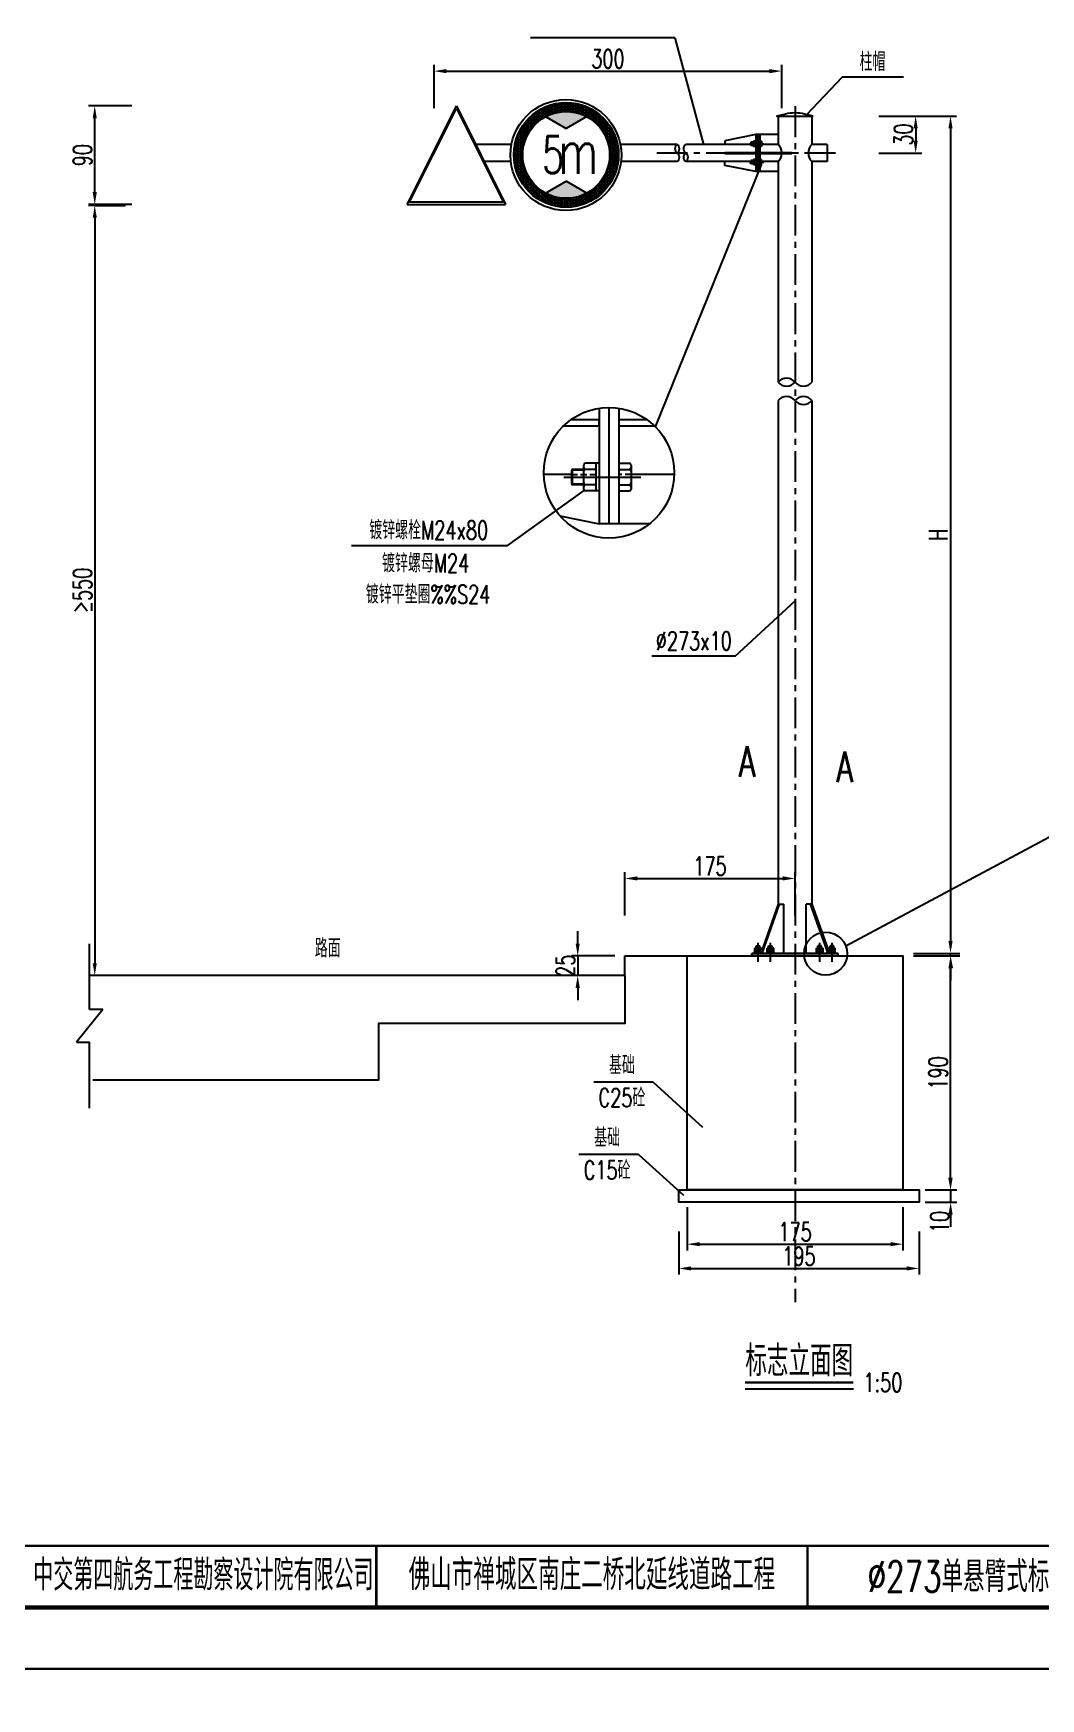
# Model space of a CAD drawing. Extents: x 4349 to 271026, y -15323 to -8945.
# Drawn here: x 4546.2 to 4709.8, y -11889.9 to -11619.5 of the extents above; entities that cross this region are included whole.
import ezdxf
from ezdxf.enums import TextEntityAlignment as Align

# ---------------------------------------------------------------- set-up
doc = ezdxf.new("R2010")
doc.units = 0
doc.header["$LTSCALE"] = 2
doc.header["$PDMODE"] = 32
doc.header["$PDSIZE"] = 0.3
doc.linetypes.add('CENTERX2', pattern=[4, 2.5, -0.5, 0.5, -0.5])
doc.linetypes.add('HIDDENX2', pattern=[0.75, 0.5, -0.25])
doc.layers.get('0').update_dxf_attribs({"linetype": 'CONTINUOUS'})
doc.layers.get('DEFPOINTS').update_dxf_attribs({"linetype": 'CONTINUOUS'})
for name, color, linetype in [('2', 7, 'CONTINUOUS'), ('J-交通标志', 4, 'CONTINUOUS'), ('中线', 2, 'CENTERX2'), ('内框', 4, 'CONTINUOUS'), ('图框', 7, 'CONTINUOUS'), ('尺寸标注', 4, 'CONTINUOUS'), ('文字', 7, 'CONTINUOUS'), ('文字符号', 7, 'CONTINUOUS'), ('标志', 4, 'CONTINUOUS'), ('结构2', 7, 'CONTINUOUS'), ('结构3', 1, 'CONTINUOUS')]:
    doc.layers.add(name, color=color, linetype=linetype)
doc.styles.get("Standard").update_dxf_attribs({"font": 'simplex1.shx', "width": 0.7, "bigfont": 'hztxt.shx'})
doc.dimstyles.new('1：10', dxfattribs={"dimtxt": 3, "dimasz": 2, "dimexe": 1, "dimexo": 1, "dimgap": 0.5, "dimtad": 1, "dimrnd": 0.0095, "dimdsep": 46, "dimtxsty": 'Standard', "dimcen": 0.09, "dimclrd": 256, "dimclre": 256, "dimadec": 0, "dimazin": 0, "dimtfac": 1, "dimtix": 1, "dimtmove": 2, "dimatfit": 3, "dimfxl": 0, "dimtolj": 1, "dimtzin": 0, "dimarcsym": 0})
doc.dimstyles.new('比例：1：50（mm)', dxfattribs={"dimtxt": 3, "dimasz": 2, "dimexe": 1, "dimexo": 1, "dimgap": 0.5, "dimtad": 1, "dimlfac": 5, "dimrnd": 0.0095, "dimdsep": 46, "dimtxsty": 'Standard', "dimcen": 0.09, "dimclrd": 256, "dimclre": 256, "dimclrt": 256, "dimadec": 0, "dimazin": 0, "dimtfac": 1, "dimtix": 1, "dimtmove": 2, "dimatfit": 3, "dimfxl": 0, "dimtolj": 1, "dimtzin": 0, "dimarcsym": 0})

# ---------------------------------------------------------------- blocks, each defined once
blk = doc.blocks.new('series')
at = {"width": 0.75}
for tag, height, p in [('页码', 4, (-35, -19)), ('图名', 5, (-220, -282)), ('图号', 5, (-20, -282))]:
    blk.add_attdef(tag, text='', height=height, dxfattribs=at).set_placement(p, align=Align.MIDDLE_CENTER)
blk = doc.blocks.new('DIM')
at = {"color": 4}
blk.add_lwpolyline([(-1, -0.1, 0.2, 0, 0), (0, 0, 0, 0, 0)], format="xyseb", dxfattribs=at)
blk = doc.blocks.new('*D477')
at = {"layer": 'DEFPOINTS', "color": 0, "linetype": 'Continuous'}
for p in [(4562.22, -11647.41), (4556.22, -11772.44), (4562.22, -11772.44)]:
    blk.add_point(p, dxfattribs=at)
at = {"layer": '尺寸标注', "linetype": 'Continuous', "lineweight": -2}
for p, q in [((4561.22, -11647.41), (4555.22, -11647.41)), ((4556.22, -11649.41), (4556.22, -11770.44)), ((4561.22, -11772.44), (4555.22, -11772.44))]:
    blk.add_line(p, q, dxfattribs=at)
at = {"layer": '尺寸标注', "linetype": 'Continuous'}
for points in [[(4555.89, -11649.41), (4556.55, -11649.41), (4556.22, -11647.41)], [(4555.89, -11770.44), (4556.55, -11770.44), (4556.22, -11772.44)]]:
    blk.add_solid(points, dxfattribs=at)
at = {"layer": '尺寸标注', "linetype": 'Continuous', "insert": (4554.22, -11709.92), "char_height": 3, "attachment_point": 5, "rotation": 90}
blk.add_mtext('\\A1;≥550', dxfattribs=at)
blk = doc.blocks.new('*D478')
at = {"layer": 'DEFPOINTS', "color": 0, "linetype": 'Continuous'}
for p in [(4672.63, -11632.9), (4676.45, -11638.9), (4689.48, -11638.9)]:
    blk.add_point(p, dxfattribs=at)
at = {"layer": '尺寸标注', "linetype": 'Continuous', "lineweight": -2}
for p, q in [((4683.48, -11632.9), (4690.48, -11632.9)), ((4689.48, -11634.9), (4689.48, -11636.9)), ((4683.48, -11638.9), (4690.48, -11638.9))]:
    blk.add_line(p, q, dxfattribs=at)
at = {"layer": '尺寸标注', "linetype": 'Continuous'}
for points in [[(4689.14, -11634.9), (4689.81, -11634.9), (4689.48, -11632.9)], [(4689.14, -11636.9), (4689.81, -11636.9), (4689.48, -11638.9)]]:
    blk.add_solid(points, dxfattribs=at)
at = {"layer": '尺寸标注', "linetype": 'Continuous', "insert": (4687.48, -11635.9), "char_height": 3, "attachment_point": 5, "rotation": 90}
blk.add_mtext('\\A1;30', dxfattribs=at)
blk = doc.blocks.new('*D479')
at = {"layer": 'DEFPOINTS', "color": 0, "linetype": 'Continuous'}
for p in [(4672.83, -11632.9), (4676.9, -11768.85), (4695.13, -11768.85)]:
    blk.add_point(p, dxfattribs=at)
at = {"layer": '尺寸标注', "linetype": 'Continuous', "lineweight": -2}
for p, q in [((4689.13, -11632.9), (4696.13, -11632.9)), ((4695.13, -11634.9), (4695.13, -11766.85)), ((4689.13, -11768.85), (4696.13, -11768.85))]:
    blk.add_line(p, q, dxfattribs=at)
at = {"layer": '尺寸标注', "linetype": 'Continuous'}
for points in [[(4694.8, -11634.9), (4695.47, -11634.9), (4695.13, -11632.9)], [(4694.8, -11766.85), (4695.47, -11766.85), (4695.13, -11768.85)]]:
    blk.add_solid(points, dxfattribs=at)
at = {"layer": '尺寸标注', "linetype": 'Continuous', "insert": (4693.13, -11700.87), "char_height": 3, "attachment_point": 5, "rotation": 90}
blk.add_mtext('\\A1;H', dxfattribs=at)
blk = doc.blocks.new('*D480')
at = {"layer": 'DEFPOINTS', "color": 0, "linetype": 'Continuous'}
for p in [(4687.4, -11769.25), (4695.13, -11769.25), (4690.03, -11807.25)]:
    blk.add_point(p, dxfattribs=at)
at = {"layer": '尺寸标注', "linetype": 'Continuous', "lineweight": -2}
for p, q in [((4689.13, -11769.25), (4696.13, -11769.25)), ((4695.13, -11805.25), (4695.13, -11771.25)), ((4691.03, -11807.25), (4696.13, -11807.25))]:
    blk.add_line(p, q, dxfattribs=at)
at = {"layer": '尺寸标注', "linetype": 'Continuous'}
for points in [[(4694.8, -11771.25), (4695.47, -11771.25), (4695.13, -11769.25)], [(4694.8, -11805.25), (4695.47, -11805.25), (4695.13, -11807.25)]]:
    blk.add_solid(points, dxfattribs=at)
at = {"layer": '尺寸标注', "linetype": 'Continuous', "insert": (4693.13, -11788.25), "char_height": 3, "attachment_point": 5, "rotation": 90}
blk.add_mtext('\\A1;190', dxfattribs=at)
blk = doc.blocks.new('*D481')
at = {"layer": 'DEFPOINTS', "color": 0, "linetype": 'Continuous'}
for p in [(4690.03, -11807.25), (4690.03, -11809.25), (4695.15, -11809.25)]:
    blk.add_point(p, dxfattribs=at)
at = {"layer": '尺寸标注', "linetype": 'Continuous', "lineweight": -2}
for p, q in [((4695.15, -11805.25), (4695.15, -11803.25)), ((4691.03, -11807.25), (4696.15, -11807.25)), ((4695.15, -11807.25), (4695.15, -11809.25)), ((4691.03, -11809.25), (4696.15, -11809.25)), ((4695.15, -11811.25), (4695.15, -11813.25))]:
    blk.add_line(p, q, dxfattribs=at)
at = {"layer": '尺寸标注', "linetype": 'Continuous'}
for points in [[(4694.81, -11805.25), (4695.48, -11805.25), (4695.15, -11807.25)], [(4694.81, -11811.25), (4695.48, -11811.25), (4695.15, -11809.25)]]:
    blk.add_solid(points, dxfattribs=at)
at = {"layer": '尺寸标注', "linetype": 'Continuous', "insert": (4693.37, -11812.44), "char_height": 3, "attachment_point": 5, "rotation": 90}
blk.add_mtext('\\A1;10', dxfattribs=at)
blk = doc.blocks.new('*D482')
at = {"layer": 'DEFPOINTS', "color": 0, "linetype": 'Continuous'}
for p in [(4652.4, -11807.25), (4687.4, -11807.25), (4687.4, -11816.06)]:
    blk.add_point(p, dxfattribs=at)
at = {"layer": '尺寸标注', "linetype": 'Continuous', "lineweight": -2}
for p, q in [((4652.4, -11810.06), (4652.4, -11817.06)), ((4687.4, -11810.06), (4687.4, -11817.06)), ((4654.4, -11816.06), (4685.4, -11816.06))]:
    blk.add_line(p, q, dxfattribs=at)
at = {"layer": '尺寸标注', "linetype": 'Continuous'}
for points in [[(4654.4, -11815.72), (4654.4, -11816.39), (4652.4, -11816.06)], [(4685.4, -11815.72), (4685.4, -11816.39), (4687.4, -11816.06)]]:
    blk.add_solid(points, dxfattribs=at)
at = {"layer": '尺寸标注', "linetype": 'Continuous', "insert": (4669.9, -11814.06), "char_height": 3, "attachment_point": 5}
blk.add_mtext('\\A1;175', dxfattribs=at)
blk = doc.blocks.new('*D483')
at = {"layer": 'DEFPOINTS', "color": 0, "linetype": 'Continuous'}
for p in [(4651.03, -11809.25), (4690.03, -11809.25), (4690.03, -11820)]:
    blk.add_point(p, dxfattribs=at)
at = {"layer": '尺寸标注', "linetype": 'Continuous', "lineweight": -2}
for p, q in [((4651.03, -11814), (4651.03, -11821)), ((4690.03, -11814), (4690.03, -11821)), ((4653.03, -11820), (4688.03, -11820))]:
    blk.add_line(p, q, dxfattribs=at)
at = {"layer": '尺寸标注', "linetype": 'Continuous'}
for points in [[(4653.03, -11819.66), (4653.03, -11820.33), (4651.03, -11820)], [(4688.03, -11819.66), (4688.03, -11820.33), (4690.03, -11820)]]:
    blk.add_solid(points, dxfattribs=at)
at = {"layer": '尺寸标注', "linetype": 'Continuous', "insert": (4670.53, -11818), "char_height": 3, "attachment_point": 5}
blk.add_mtext('\\A1;195', dxfattribs=at)
blk = doc.blocks.new('*D498')
at = {"layer": 'DEFPOINTS', "color": 0, "linetype": 'Continuous'}
for p in [(4556.22, -11631.25), (4606.92, -11631.25), (4606.92, -11647.25)]:
    blk.add_point(p, dxfattribs=at)
at = {"layer": '尺寸标注', "linetype": 'Continuous', "lineweight": -2}
for p, q in [((4562.22, -11631.25), (4555.22, -11631.25)), ((4556.22, -11645.25), (4556.22, -11633.25)), ((4562.22, -11647.25), (4555.22, -11647.25))]:
    blk.add_line(p, q, dxfattribs=at)
at = {"layer": '尺寸标注', "linetype": 'Continuous'}
for points in [[(4555.89, -11633.25), (4556.55, -11633.25), (4556.22, -11631.25)], [(4555.89, -11645.25), (4556.55, -11645.25), (4556.22, -11647.25)]]:
    blk.add_solid(points, dxfattribs=at)
at = {"layer": '尺寸标注', "linetype": 'Continuous', "insert": (4554.22, -11639.25), "char_height": 3, "attachment_point": 5, "rotation": 90}
blk.add_mtext('\\A1;90', dxfattribs=at)
blk = doc.blocks.new('*D499')
at = {"layer": 'DEFPOINTS', "color": 0, "linetype": 'Continuous'}
for p in [(4667.74, -11625.6), (4611.3, -11638.9), (4667.74, -11638.9)]:
    blk.add_point(p, dxfattribs=at)
at = {"layer": '尺寸标注', "linetype": 'Continuous', "lineweight": -2}
for p, q in [((4611.3, -11631.6), (4611.3, -11624.6)), ((4613.3, -11625.6), (4665.74, -11625.6)), ((4667.74, -11631.6), (4667.74, -11624.6))]:
    blk.add_line(p, q, dxfattribs=at)
at = {"layer": '尺寸标注', "linetype": 'Continuous'}
for points in [[(4613.3, -11625.27), (4613.3, -11625.94), (4611.3, -11625.6)], [(4665.74, -11625.27), (4665.74, -11625.94), (4667.74, -11625.6)]]:
    blk.add_solid(points, dxfattribs=at)
at = {"layer": '尺寸标注', "linetype": 'Continuous', "insert": (4639.52, -11623.6), "char_height": 3, "attachment_point": 5}
blk.add_mtext('\\A1;300', dxfattribs=at)
blk = doc.blocks.new('*D500')
at = {"layer": 'DEFPOINTS', "color": 0, "linetype": 'Continuous'}
for p in [(4669.9, -11756.68), (4642.27, -11769.25), (4669.9, -11768.85)]:
    blk.add_point(p, dxfattribs=at)
at = {"layer": '尺寸标注', "linetype": 'Continuous', "lineweight": -2}
for p, q in [((4642.27, -11762.68), (4642.27, -11755.68)), ((4669.9, -11762.68), (4669.9, -11755.68)), ((4644.27, -11756.68), (4667.9, -11756.68))]:
    blk.add_line(p, q, dxfattribs=at)
at = {"layer": '尺寸标注', "linetype": 'Continuous'}
for points in [[(4644.27, -11756.34), (4644.27, -11757.01), (4642.27, -11756.68)], [(4667.9, -11756.34), (4667.9, -11757.01), (4669.9, -11756.68)]]:
    blk.add_solid(points, dxfattribs=at)
at = {"layer": '尺寸标注', "color": 0, "linetype": 'Continuous', "insert": (4656.08, -11754.68), "char_height": 3, "attachment_point": 5}
blk.add_mtext('\\A1;175', dxfattribs=at)
blk = doc.blocks.new('*D501')
at = {"layer": 'DEFPOINTS', "color": 0, "linetype": 'Continuous'}
for p in [(4642.27, -11769.25), (4634.62, -11772.44), (4642.27, -11772.44)]:
    blk.add_point(p, dxfattribs=at)
at = {"layer": '尺寸标注', "linetype": 'Continuous', "lineweight": -2}
for p, q in [((4634.62, -11767.25), (4634.62, -11765.25)), ((4640.62, -11769.25), (4633.62, -11769.25)), ((4634.62, -11769.25), (4634.62, -11772.44)), ((4640.62, -11772.44), (4633.62, -11772.44)), ((4634.62, -11774.44), (4634.62, -11776.44))]:
    blk.add_line(p, q, dxfattribs=at)
at = {"layer": '尺寸标注', "linetype": 'Continuous'}
for points in [[(4634.28, -11767.25), (4634.95, -11767.25), (4634.62, -11769.25)], [(4634.28, -11774.44), (4634.95, -11774.44), (4634.62, -11772.44)]]:
    blk.add_solid(points, dxfattribs=at)
at = {"layer": '尺寸标注', "color": 0, "linetype": 'Continuous', "insert": (4632.62, -11770.84), "char_height": 3, "attachment_point": 5, "rotation": 90}
blk.add_mtext('\\A1;25', dxfattribs=at)
blk = doc.blocks.new('12345')
at = {"layer": '图框'}
blk.add_lwpolyline([(4926.93, -9362.88), (4926.93, -9065.88), (4506.93, -9065.88), (4506.93, -9362.88)], close=True, dxfattribs=at)
blk = doc.blocks.new('123456')
at = {"layer": '图框', "linetype": 'Continuous'}
blk.add_blockref('12345', (0, -2522.15), dxfattribs=at)

msp = doc.modelspace()

# ---------------------------------------------------------------- hatches: boundary and pattern name
at = {"layer": '2'}
h = msp.add_hatch(dxfattribs=at)
h.set_pattern_fill('SACNCR', color=1, scale=0.142458, angle=90, style=0)
h.set_pattern_definition([(135, (2399.04358, -12177.7562), (-0.239871077, -0.239871077), []), (135, (2399.04358, -12177.51634), (-0.239871077, -0.239871077), [0, -0.33922893])])
h.paths.add_polyline_path([(4624.23399, -11639.20384, 1), (4641.25708, -11639.20384, 1)])
h.paths.add_polyline_path([(4639.79186, -11639.20384, -1), (4625.69921, -11639.20384, -1)], flags=16)
h = msp.add_hatch(color=256, dxfattribs=at)
h.paths.add_polyline_path([(4636.07679, -11632.9947, 0.251311674), (4629.41428, -11632.9947), (4632.74554, -11634.92206)])
h.paths.add_polyline_path([(4632.74554, -11643.48563), (4629.41428, -11645.41298, 0.251311674), (4636.07679, -11645.41298)])

# ---------------------------------------------------------------- linework, layer by layer
for p, q in [((4663.35583, -11768.84554), (4663.35583, -11768.00554)), ((4664.43583, -11768.36554), (4663.35583, -11768.36554)), ((4663.59583, -11768.72554), (4663.59583, -11767.64554)), ((4664.19583, -11768.72554), (4664.19583, -11767.64554)), ((4664.43583, -11768.84554), (4664.43583, -11768.00554)), ((4665.35583, -11768.84554), (4665.35583, -11768.00554)), ((4666.43583, -11768.36554), (4665.35583, -11768.36554)), ((4665.59583, -11768.72554), (4665.59583, -11767.64554)), ((4666.19583, -11768.72554), (4666.19583, -11767.64554)), ((4666.43583, -11768.84554), (4666.43583, -11768.00554)), ((4673.35583, -11768.84554), (4673.35583, -11768.00554)), ((4673.35583, -11768.36554), (4674.43583, -11768.36554)), ((4673.59583, -11768.72554), (4673.59583, -11767.64554)), ((4674.19583, -11768.72554), (4674.19583, -11767.64554)), ((4674.43583, -11768.84554), (4674.43583, -11768.00554)), ((4675.35583, -11768.84554), (4675.35583, -11768.00554)), ((4675.35583, -11768.36554), (4676.43583, -11768.36554)), ((4675.59583, -11768.72554), (4675.59583, -11767.64554)), ((4676.19583, -11768.72554), (4676.19583, -11767.64554)), ((4676.43583, -11768.84554), (4676.43583, -11768.00554))]:
    msp.add_line(p, q)
at = {"layer": 'J-交通标志', "color": 2}
for p, q in [((4606.92009, -11647.25341), (4614.91971, -11631.25416)), ((4614.91971, -11631.25416), (4622.91934, -11647.25341))]:
    msp.add_line(p, q, dxfattribs=at)
msp.add_lwpolyline([(4606.92009, -11647.25341), (4622.91934, -11647.25341)], dxfattribs=at)
at = {"layer": 'J-交通标志'}
msp.add_lwpolyline([(4607.32842, -11646.43673), (4607.32842, -11646.84507), (4622.511, -11646.84507), (4622.511, -11646.43673)], dxfattribs=at)
at = {"layer": 'J-交通标志', "color": 2}
msp.add_circle((4632.70098, -11639.22643), 8.99995, dxfattribs=at)
at = {"layer": '中线'}
for p, q in [((4669.89583, -11631.29861), (4669.89583, -11825.48125)), ((4662.47817, -11637.41122), (4664.81461, -11637.41122)), ((4676.44583, -11638.89899), (4647.16583, -11638.89899)), ((4662.47817, -11640.38675), (4664.81461, -11640.38675)), ((4663.89583, -11770.19451), (4663.89583, -11767.14629)), ((4665.89583, -11770.19451), (4665.89583, -11767.14629)), ((4673.89583, -11770.19451), (4673.89583, -11767.14629)), ((4675.89583, -11770.19451), (4675.89583, -11767.14629))]:
    msp.add_line(p, q, dxfattribs=at)
at = {"layer": '内框'}
for p, q in [((4629.41428, -11632.9947), (4632.74554, -11634.92206)), ((4636.07679, -11632.9947), (4632.74554, -11634.92206)), ((4629.41428, -11645.41298), (4632.74554, -11643.48563)), ((4636.07679, -11645.41298), (4632.74554, -11643.48563))]:
    msp.add_line(p, q, dxfattribs=at)
for radius in [8.51155, 7.04632]:
    msp.add_circle((4632.74554, -11639.20384), radius, dxfattribs=at)
at = {"layer": '图框'}
for points, const_width in [([(4916.92857, -11598.02657), (4536.92857, -11598.02657), (4536.92858, -11875.02657), (4916.92858, -11875.02657), (4916.92857, -11598.02657)], 0.7), ([(4536.92858, -11865.02657), (4916.92858, -11865.02657)], 0.4), ([(4601.92858, -11865.02657), (4601.92858, -11875.02657)], 0.4), ([(4671.92858, -11875.02657), (4671.92858, -11865.02657)], 0.4)]:
    msp.add_lwpolyline(points, dxfattribs=dict(at, const_width=const_width))
at = {"layer": '尺寸标注', "linetype": 'Continuous'}
for p, q in [((4607.32842, -11646.84507), (4614.91971, -11631.66249)), ((4614.91971, -11631.66249), (4622.511, -11646.84507)), ((4556.21912, -11647.4051), (4561.16568, -11647.4051)), ((4642.27077, -11772.43887), (4642.27077, -11769.24554)), ((4642.27077, -11769.24554), (4662.52088, -11769.24554))]:
    msp.add_line(p, q, dxfattribs=at)
at = {"layer": '尺寸标注'}
for p, q in [((4693.62108, -11768.84554), (4696.6476, -11768.84554)), ((4693.62108, -11769.24554), (4696.6476, -11769.24554)), ((4695.1476, -11769.24554), (4695.1476, -11768.84554)), ((4696.12108, -11768.84554), (4696.6476, -11768.84554)), ((4695.1476, -11771.24554), (4695.1476, -11773.24554)), ((4644.4879, -11801.52257), (4651.77782, -11808.12326)), ((4695.1476, -11805.24554), (4695.1476, -11803.24554))]:
    msp.add_line(p, q, dxfattribs=at)
msp.add_circle((4674.85766, -11768.89878), 3.5, dxfattribs=at)
at = {"layer": '尺寸标注', "linetype": 'ByBlock'}
for centre, start, end in [((4668.53083, -11677.21548), 39.372349, 140.627651), ((4668.53083, -11674.97524), 219.372349, 320.627651), ((4671.26083, -11674.97524), 219.372349, 320.627651), ((4668.53083, -11680.21548), 39.372349, 140.627651), ((4671.26083, -11680.21548), 39.372349, 140.627651), ((4671.26083, -11677.97524), 219.372349, 320.627651)]:
    msp.add_arc(centre, 1.76576, start, end, dxfattribs=at)
at = {"layer": '文字'}
for p, q in [((4644.4879, -11801.52257), (4634.82418, -11801.52257)), ((4661.78809, -11839.51789), (4679.37182, -11839.51789))]:
    msp.add_line(p, q, dxfattribs=at)
for points in [[(4659.72719, -11738.52971, 0, 0.7, 0), (4659.72719, -11736.52971, 0, 0, 0), (4659.72719, -11734.02971, 0, 0, 0), (4664.52401, -11734.02971, 0, 0, 0)], [(4680.46629, -11738.52971, 0, 0.7, 0), (4680.46629, -11736.52971, 0, 0, 0), (4680.46629, -11734.02971, 0, 0, 0), (4675.66947, -11734.02971, 0, 0, 0)]]:
    msp.add_lwpolyline(points, format="xyseb", dxfattribs=at)
at = {"layer": '文字', "const_width": 0.4}
msp.add_lwpolyline([(4661.78809, -11838.51789), (4679.37182, -11838.51789)], dxfattribs=at)
at = {"layer": '文字符号'}
for p, q in [((4650.39624, -11620.18033), (4626.97308, -11620.18033)), ((4650.39624, -11620.18033), (4655.04099, -11637.49899)), ((4677.52857, -11626.58047), (4671.72121, -11632.76877)), ((4687.48435, -11626.58047), (4677.52857, -11626.58047)), ((4623.18293, -11702.69505), (4635.68228, -11693.68488)), ((4623.18293, -11702.69505), (4597.91192, -11702.69505)), ((4660.1666, -11720.60375), (4669.89583, -11711.6052)), ((4660.1666, -11720.60375), (4646.66938, -11720.60375)), ((4678.11598, -11767.62076), (4715.76415, -11747.48568)), ((4646.89124, -11789.76069), (4637.22753, -11789.76069)), ((4646.89124, -11789.76069), (4654.89169, -11797.04703))]:
    msp.add_line(p, q, dxfattribs=at)
at = {"layer": '结构2'}
for p, q in [((4663.42583, -11637.16122), (4662.72583, -11637.16122)), ((4662.72583, -11637.16122), (4662.72583, -11637.66122)), ((4663.52583, -11636.96122), (4663.12583, -11636.96122)), ((4663.12583, -11637.86122), (4663.12583, -11636.96122)), ((4663.42583, -11637.86122), (4663.42583, -11636.96122)), ((4663.52583, -11636.96122), (4663.52583, -11637.86122)), ((4664.16583, -11637.86122), (4664.16583, -11636.96122)), ((4664.46583, -11636.96122), (4664.16583, -11636.96122)), ((4664.16583, -11637.16122), (4664.46583, -11637.16122)), ((4664.46583, -11636.96122), (4664.46583, -11637.86122)), ((4663.42583, -11637.66122), (4662.72583, -11637.66122)), ((4662.72583, -11640.63675), (4662.72583, -11640.13675)), ((4663.42583, -11640.13675), (4662.72583, -11640.13675)), ((4663.52583, -11637.86122), (4663.12583, -11637.86122)), ((4663.12583, -11639.93675), (4663.12583, -11640.83675)), ((4663.52583, -11639.93675), (4663.12583, -11639.93675)), ((4663.42583, -11639.93675), (4663.42583, -11640.83675)), ((4663.52583, -11638.99899), (4663.52583, -11638.79899)), ((4663.52583, -11640.83675), (4663.52583, -11639.93675)), ((4664.16583, -11637.66122), (4664.46583, -11637.66122)), ((4664.46583, -11637.86122), (4664.16583, -11637.86122)), ((4664.46583, -11639.93675), (4664.16583, -11639.93675)), ((4664.16583, -11639.93675), (4664.16583, -11640.83675)), ((4664.16583, -11640.13675), (4664.46583, -11640.13675)), ((4664.46583, -11640.83675), (4664.46583, -11639.93675)), ((4647.24148, -11683.37311), (4664.46583, -11640.83675)), ((4663.42583, -11640.63675), (4662.72583, -11640.63675)), ((4663.52583, -11640.83675), (4663.12583, -11640.83675)), ((4664.16583, -11640.63675), (4664.46583, -11640.63675)), ((4664.46583, -11640.83675), (4664.16583, -11640.83675)), ((4638.09441, -11680.33775), (4638.09441, -11699.08392)), ((4639.69441, -11680.2163), (4639.69441, -11699.08392)), ((4639.69441, -11680.2163), (4639.69441, -11699.08392)), ((4641.29441, -11680.33775), (4641.29441, -11699.08392)), ((4632.33872, -11683.18392), (4638.09441, -11683.18392)), ((4633.54286, -11682.18392), (4638.09441, -11682.18392)), ((4638.09441, -11683.18392), (4638.09441, -11682.18392)), ((4638.09441, -11683.18392), (4638.09441, -11682.18392)), ((4641.29441, -11682.18392), (4645.84596, -11682.18392)), ((4641.29441, -11683.18392), (4647.05009, -11683.18392)), ((4633.59615, -11691.08392), (4629.0979, -11691.08392)), ((4632.34232, -11691.52275), (4644.86375, -11691.52275)), ((4650.29092, -11691.08392), (4643.29441, -11691.08392)), ((4631.73015, -11697.81107), (4638.09441, -11699.08392)), ((4639.69441, -11699.08392), (4638.09441, -11699.08392)), ((4646.32784, -11699.08392), (4639.69441, -11699.08392)), ((4555.38343, -11777.93914), (4555.38343, -11767.28482)), ((4664.43583, -11768.00554), (4663.35583, -11768.00554)), ((4664.43583, -11768.72554), (4663.35583, -11768.72554)), ((4663.59583, -11767.64554), (4664.19583, -11767.64554)), ((4666.43583, -11768.00554), (4665.35583, -11768.00554)), ((4666.43583, -11768.72554), (4665.35583, -11768.72554)), ((4665.59583, -11767.64554), (4666.19583, -11767.64554)), ((4673.35583, -11768.00554), (4674.43583, -11768.00554)), ((4673.35583, -11768.72554), (4674.43583, -11768.72554)), ((4674.19583, -11767.64554), (4673.59583, -11767.64554)), ((4675.35583, -11768.00554), (4676.43583, -11768.00554)), ((4675.35583, -11768.72554), (4676.43583, -11768.72554)), ((4676.19583, -11767.64554), (4675.59583, -11767.64554)), ((4557.51918, -11777.93914), (4553.24768, -11783.25799)), ((4557.51918, -11777.93914), (4555.38343, -11777.93914)), ((4553.24768, -11783.25799), (4555.38343, -11783.25799)), ((4555.38343, -11793.96909), (4555.38343, -11783.25799))]:
    msp.add_line(p, q, dxfattribs=at)
at = {"layer": '结构2', "linetype": 'HIDDENX2'}
for p, q in [((4633.59615, -11691.08392), (4638.09441, -11691.08392)), ((4643.29441, -11691.08392), (4641.29441, -11691.08392))]:
    msp.add_line(p, q, dxfattribs=at)
at = {"layer": '结构2'}
for points in [[(4652.39583, -11769.24554), (4687.39583, -11769.24554), (4687.39583, -11807.24554), (4652.39583, -11807.24554)], [(4651.03069, -11807.24554), (4690.03069, -11807.24554), (4690.03069, -11809.24554), (4651.03069, -11809.24554)]]:
    msp.add_lwpolyline(points, close=True, dxfattribs=at)
msp.add_circle((4639.69441, -11690.81619), 10.59989, dxfattribs=at)
for centre, start, end in [((4651.2359, -11638.19899), 124.1039905, 235.8960095), ((4650.28789, -11638.19899), 304.1039905, 55.8960095), ((4652.63368, -11638.19899), 124.1039905, 235.8960095), ((4650.28789, -11639.59899), 304.1039905, 55.8960095), ((4652.63368, -11639.59899), 124.1039905, 235.8960095), ((4651.68567, -11639.59899), 304.1039905, 55.8960095)]:
    msp.add_arc(centre, 0.84539, start, end, dxfattribs=at)
at = {"layer": '结构3'}
for p, q in [((4667.16583, -11632.89899), (4667.16583, -11637.49899)), ((4672.62583, -11632.89899), (4672.62583, -11637.49899)), ((4623.86836, -11637.49899), (4618.04213, -11637.49899)), ((4650.76189, -11637.49899), (4641.53359, -11637.49899)), ((4663.52583, -11637.49899), (4652.15968, -11637.49899)), ((4663.52583, -11635.89899), (4658.52583, -11636.89899)), ((4658.52583, -11636.89899), (4658.52583, -11637.49899)), ((4663.52583, -11635.89899), (4663.52583, -11641.89899)), ((4667.16583, -11635.89899), (4663.52583, -11635.89899)), ((4663.84583, -11635.89899), (4663.84583, -11641.89899)), ((4664.16583, -11635.89899), (4664.16583, -11641.89899)), ((4667.16583, -11637.49899), (4664.16583, -11637.49899)), ((4675.12583, -11637.49899), (4672.62583, -11637.49899)), ((4675.12583, -11637.49899), (4675.12583, -11640.29899)), ((4658.52583, -11638.79899), (4658.52583, -11638.99899)), ((4658.52583, -11638.79899), (4663.52583, -11638.79899)), ((4658.52583, -11638.99899), (4663.52583, -11638.99899)), ((4664.16583, -11638.79899), (4669.36583, -11638.79899)), ((4664.16583, -11638.99899), (4669.36583, -11638.99899)), ((4669.36583, -11638.99899), (4669.36583, -11638.79899)), ((4623.76516, -11640.29899), (4619.44213, -11640.29899)), ((4650.76189, -11640.29899), (4641.63679, -11640.29899)), ((4663.52583, -11640.29899), (4652.15968, -11640.29899)), ((4658.52583, -11640.89899), (4658.52583, -11640.29899)), ((4663.52583, -11641.89899), (4658.52583, -11640.89899)), ((4667.16583, -11641.89899), (4663.52583, -11641.89899)), ((4667.16583, -11640.29899), (4664.16583, -11640.29899)), ((4667.16583, -11640.29899), (4667.16583, -11676.09536)), ((4675.12583, -11640.29899), (4672.62583, -11640.29899)), ((4672.62583, -11640.29899), (4672.62583, -11676.09536)), ((4667.16583, -11679.09536), (4667.16583, -11760.84554)), ((4672.62583, -11679.09536), (4672.62583, -11760.84554)), ((4633.59441, -11690.47275), (4633.59441, -11692.57275)), ((4635.59441, -11690.37275), (4633.6212, -11690.37275)), ((4633.69441, -11690.29955), (4633.69441, -11692.74596)), ((4637.59441, -11690.27275), (4633.79441, -11690.27275)), ((4635.59441, -11693.47275), (4635.59441, -11689.57275)), ((4638.09441, -11689.27275), (4635.89441, -11689.27275)), ((4637.59441, -11690.27275), (4636.39441, -11690.27275)), ((4637.59441, -11693.77275), (4637.59441, -11689.27275)), ((4638.09441, -11689.27275), (4638.09441, -11693.77275)), ((4641.29441, -11689.27275), (4641.29441, -11693.77275)), ((4641.29441, -11689.27275), (4642.99441, -11689.27275)), ((4641.29441, -11690.27275), (4642.99441, -11690.27275)), ((4643.29441, -11689.57275), (4643.29441, -11693.47275)), ((4635.59441, -11692.67275), (4633.6212, -11692.67275)), ((4637.59441, -11692.77275), (4633.79441, -11692.77275)), ((4638.09441, -11693.77275), (4635.89441, -11693.77275)), ((4637.59441, -11692.77275), (4636.39441, -11692.77275)), ((4641.29441, -11692.77275), (4642.99441, -11692.77275)), ((4641.29441, -11693.77275), (4642.99441, -11693.77275)), ((4667.14571, -11760.84554), (4664.31728, -11768.84554)), ((4664.54356, -11768.84554), (4667.37199, -11760.84554)), ((4667.14571, -11760.84554), (4668.08188, -11760.84554)), ((4668.08188, -11768.84554), (4668.08188, -11760.84554)), ((4671.70977, -11768.84554), (4671.70977, -11760.84554)), ((4672.64594, -11760.84554), (4671.70977, -11760.84554)), ((4675.24809, -11768.84554), (4672.41966, -11760.84554)), ((4672.64594, -11760.84554), (4675.47437, -11768.84554)), ((4662.89583, -11769.24554), (4662.89583, -11768.84554)), ((4676.89583, -11768.84554), (4662.89583, -11768.84554)), ((4676.89583, -11769.24554), (4662.89583, -11769.24554)), ((4676.89583, -11769.24554), (4662.89583, -11769.24554)), ((4676.89583, -11769.24554), (4676.89583, -11768.84554)), ((4642.27077, -11772.43887), (4555.88331, -11772.43887))]:
    msp.add_line(p, q, dxfattribs=at)
msp.add_lwpolyline([(4672.83416, -11632.89899), (4671.446, -11632.57513, 0.114748011), (4668.34565, -11632.57513), (4666.95749, -11632.89899)], format="xyb", close=True, dxfattribs=at)
msp.add_lwpolyline([(4642.27077, -11772.43887), (4642.27077, -11780.23887), (4602.27077, -11780.23887), (4602.27077, -11789.43887), (4555.88331, -11789.43887)], dxfattribs=at)
for centre, radius, start, end in [((4665.72554, -11638.89899), 2.00858, 2.8537244, 44.1874569), ((4674.06611, -11638.89899), 2.00858, 135.8125431, 224.1874569), ((4665.72554, -11638.89899), 2.00858, 315.8125431, 357.1462756), ((4633.79441, -11690.47275), 0.2, 90, 180), ((4635.89441, -11689.57275), 0.3, 90, 180), ((4635.89441, -11689.97275), 0.3, 180, 270), ((4635.89441, -11690.57275), 0.3, 90, 180), ((4642.99441, -11689.57275), 0.3, 0, 90), ((4642.99441, -11689.97275), 0.3, 270, 0), ((4642.99441, -11690.57275), 0.3, 0, 90), ((4633.79441, -11692.57275), 0.2, 180, 270), ((4635.89441, -11692.47275), 0.3, 180, 270), ((4635.89441, -11693.07275), 0.3, 90, 180), ((4635.89441, -11693.47275), 0.3, 180, 270), ((4642.99441, -11692.47275), 0.3, 270, 0), ((4642.99441, -11693.07275), 0.3, 0, 90), ((4642.99441, -11693.47275), 0.3, 270, 0)]:
    msp.add_arc(centre, radius, start, end, dxfattribs=at)

# ---------------------------------------------------------------- block references
at = {"layer": '图框', "color": 1, "linetype": 'Continuous'}
for p in [(0, 0), (0, -297)]:
    msp.add_blockref('123456', p, dxfattribs=at)
at = {"layer": '图框'}
ref = msp.add_blockref('series', (4926.92858, -11588.02657), dxfattribs=at)
ref.add_attrib('页码', '第  1  页    共  4  页', dxfattribs={"layer": '0', "height": 4, "width": 0.7}).set_placement((4891.92857, -11607.02657), align=Align.MIDDLE_CENTER)
ref.add_attrib('图名', '%%C273单悬臂式标志一般构造图', dxfattribs={"layer": '0', "height": 5, "width": 0.7}).set_placement((4706.92858, -11870.02657), align=Align.MIDDLE_CENTER)
ref.add_attrib('图号', 'S2-13-9', dxfattribs={"layer": '0', "height": 5, "width": 0.65}).set_placement((4906.92858, -11870.02657), align=Align.MIDDLE_CENTER)
at = {"layer": '尺寸标注', "xscale": 2, "yscale": 2, "zscale": 2}
for p, rotation in [((4695.1476, -11769.24554), 90), ((4695.1476, -11769.24554), 90), ((4695.1476, -11807.24554), 270), ((4695.1476, -11807.24554), 270)]:
    msp.add_blockref('DIM', p, dxfattribs=dict(at, rotation=rotation))

# ---------------------------------------------------------------- texts
at = {"layer": '图框'}
for s, width, p in [('中交第四航务工程勘察设计院有限公司', 0.65, (4573.85942, -11869.77813)), ('佛山市禅城区南庄二桥北延线道路工程', 0.7, (4636.92858, -11869.71187))]:
    msp.add_text(s, height=5, dxfattribs=dict(at, width=width)).set_placement(p, align=Align.MIDDLE_CENTER)
at = {"layer": '文字', "width": 0.7}
for s, height, p in [('柱帽', 3, (4682.47351, -11624.08047)), ('镀锌螺栓M24x80', 3, (4610.4285, -11700.12968)), ('镀锌螺母M24', 3, (4609.93614, -11705.49768)), ('镀锌平垫圈%%S24', 3, (4610.32698, -11710.56254)), ('%%C273x10', 3, (4653.46474, -11718.11605)), ('A', 5, (4662.13334, -11737.70234)), ('A', 5, (4677.96928, -11738.56909)), ('路面', 3, (4594.04448, -11768.00094)), ('基础', 3, (4641.79386, -11786.98259)), ('C25砼', 3, (4641.79386, -11792.26639)), ('基础', 3, (4639.39052, -11798.74447)), ('C15砼', 3, (4639.39052, -11804.02827)), ('标志立面图', 5, (4670.58376, -11834.99578)), ('1:50', 3, (4684.16183, -11838.52042))]:
    msp.add_text(s, height=height, dxfattribs=at).set_placement(p, align=Align.MIDDLE_CENTER)
at = {"layer": '标志', "color": 7, "linetype": 'Continuous', "width": 0.7}
for s, height, p in [('5', 6, (4630.6292, -11639.18351)), ('m', 7.29, (4634.71748, -11638.61282))]:
    msp.add_text(s, height=height, dxfattribs=at).set_placement(p, align=Align.MIDDLE_CENTER)

# ---------------------------------------------------------------- dimensions: what is measured, and where the dimension line sits
at = {"layer": '尺寸标注', "linetype": 'Continuous'}
for base, p1, p2, text, dimstyle, picture, middle in [((4667.74157, -11625.6021), (4611.30146, -11638.89899), (4667.74157, -11638.89899), '300', '比例：1：50（mm)', '*D499', (4639.52152, -11623.6021)), ((4669.89583, -11756.67626), (4642.27077, -11769.24554), (4669.89583, -11768.84554), '175', '1：10', '*D500', (4656.0833, -11754.67626))]:
    dim = msp.add_linear_dim(base=base, p1=p1, p2=p2, text=text, dimstyle=dimstyle, dxfattribs=at)
    dim.commit()
    dim.dimension.update_dxf_attribs({"geometry": picture, "text_midpoint": middle})
for base, p1, p2, text, dimstyle, picture, middle in [((4556.21912, -11631.25416), (4606.92009, -11647.25341), (4606.92009, -11631.25416), '90', '比例：1：50（mm)', '*D498', (4554.21912, -11639.25378)), ((4695.13434, -11768.84554), (4672.83416, -11632.89899), (4676.89583, -11768.84554), 'H', '比例：1：50（mm)', '*D479', (4693.13434, -11700.87226)), ((4556.21912, -11772.43887), (4562.21912, -11647.4051), (4562.21912, -11772.43887), '≥550', '比例：1：50（mm)', '*D477', (4554.21912, -11709.92198)), ((4634.61519, -11772.43887), (4642.27077, -11769.24554), (4642.27077, -11772.43887), '25', '1：10', '*D501', (4632.61519, -11770.84221))]:
    dim = msp.add_linear_dim(base=base, p1=p1, p2=p2, angle=90, text=text, dimstyle=dimstyle, dxfattribs=at)
    dim.commit()
    dim.dimension.update_dxf_attribs({"geometry": picture, "text_midpoint": middle})
for base, p1, p2, picture, middle in [((4689.47558, -11638.89899), (4672.62583, -11632.89899), (4676.44583, -11638.89899), '*D478', (4687.47558, -11635.89899)), ((4695.13434, -11769.24554), (4690.03069, -11807.24554), (4687.39583, -11769.24554), '*D480', (4693.13434, -11788.24554))]:
    dim = msp.add_linear_dim(base=base, p1=p1, p2=p2, angle=90, dimstyle='比例：1：50（mm)', dxfattribs=at)
    dim.commit()
    dim.dimension.update_dxf_attribs({"geometry": picture, "text_midpoint": middle})
dim = msp.add_linear_dim(base=(4695.1476, -11809.24554), p1=(4690.03069, -11807.24554), p2=(4690.03069, -11809.24554), angle=90, dimstyle='比例：1：50（mm)', dxfattribs=at)
dim.commit()
dim.dimension.update_dxf_attribs({"geometry": '*D481', "text_midpoint": (4693.37272, -11812.44203), "dimtype": 160})
for base, p1, p2, picture, middle in [((4687.39583, -11816.05696), (4652.39583, -11807.24554), (4687.39583, -11807.24554), '*D482', (4669.89583, -11814.05696)), ((4690.03069, -11819.99708), (4651.03069, -11809.24554), (4690.03069, -11809.24554), '*D483', (4670.53069, -11817.99708))]:
    dim = msp.add_linear_dim(base=base, p1=p1, p2=p2, dimstyle='比例：1：50（mm)', dxfattribs=at)
    dim.commit()
    dim.dimension.update_dxf_attribs({"geometry": picture, "text_midpoint": middle})

doc.saveas('drawing.dxf')
